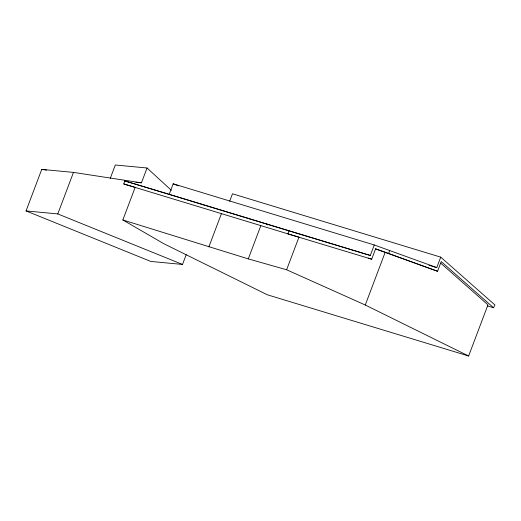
<?xml version="1.0" encoding="UTF-8"?>
<svg xmlns="http://www.w3.org/2000/svg" width="521" height="521" viewBox="0 0 521 521"><rect width="100%" height="100%" fill="white"/><g stroke="black" fill="none" stroke-linecap="round" stroke-linejoin="round"><path stroke-width="0.78" d="M135.154 187.384L122.845 219.966L248.283 258.891L286.622 269.767L298.93 237.205L123.783 183.952L124.766 180.93L288.829 230.829L287.97 233.896L371.688 259.204L375.615 248.804L437.555 271.265L441.215 261.581L493.524 307.735L494.95 304.974L440.733 257.14L232.483 193.792L229.663 201.269M186.218 254.652L182.513 264.44L150.784 261.438L26.05 210.92L41.739 169.39L73.474 172.399L141.445 182.825L147.046 167.996L115.317 164.994L110.27 178.338M26.05 210.92L57.779 213.923L73.474 172.399M124.766 180.93L169.208 194.3L173.174 183.802L374.267 244.968L436.78 267.599L440.733 257.14M208.862 246.902L221.438 213.623M248.283 258.891L260.858 225.613M288.829 230.829L370.301 255.466L374.267 244.968M440.786 263.196L487.975 304.831L468.633 356.006L365.267 305.013L385.175 252.327L437.555 271.265M388.627 253.382L389.754 250.406M135.89 182.304L141.445 182.825M41.739 169.39L46.538 170.126M123.783 183.952L135.395 187.449M429.011 265.235L436.78 267.599M169.208 194.3L370.301 255.466M368.23 258.155L371.688 259.204M487.311 305.847L493.524 307.735M468.633 356.006L267.299 294.769L163.933 243.776L122.845 219.966M375.224 248.83L385.175 252.327M173.174 183.802L178.475 185.88M57.779 213.923L182.513 264.44M286.622 269.767L365.267 305.013M265.99 223.359L267.82 224.968M147.046 167.996L171.376 190.315"/></g></svg>
